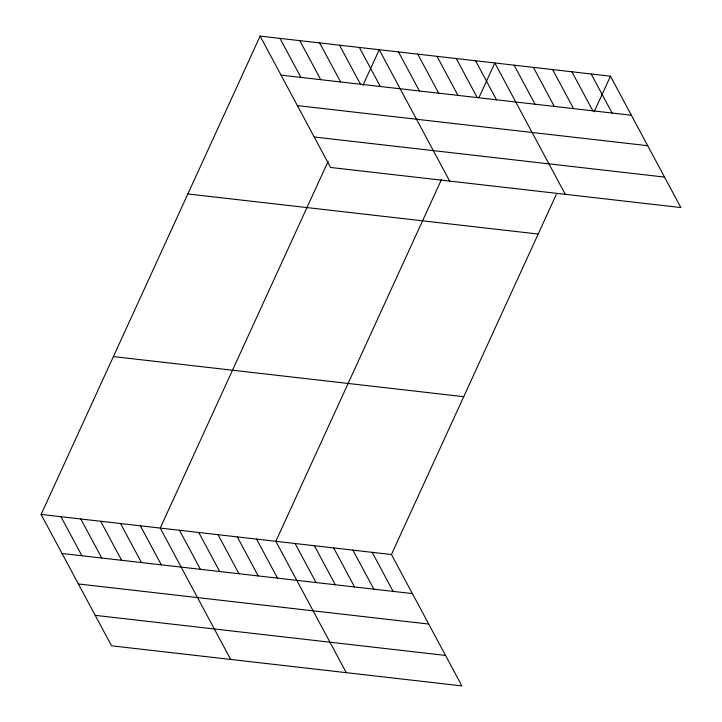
<?xml version="1.0" encoding="UTF-8"?>
<svg xmlns="http://www.w3.org/2000/svg" width="722" height="722" viewBox="0 0 722 722"><rect width="100%" height="100%" fill="white"/><g stroke="black" fill="none" stroke-linecap="round" stroke-linejoin="round"><path stroke-width="1.08" d="M556.247 194.588L391.45 554.541L461.881 685.9L111.549 645.802L41.118 514.443L260.119 36.1L610.451 76.198L680.882 207.557L330.55 167.459L260.119 36.1M328.185 161.214L160.23 528.08L230.67 659.439M362.967 85.25L379.23 49.737L449.662 181.096M441.539 179.381L275.84 541.31L346.28 672.669M479.029 97.497L494.841 62.967L565.272 194.326M594.188 111.711L610.451 76.198M281.048 75.142L631.38 115.24M297.383 105.611L647.715 145.7M314.214 137L664.547 177.089M187.846 193.956L538.179 234.045M113.39 356.587L463.723 396.685M41.118 514.443L391.45 554.541M62.056 553.485L412.388 593.583M78.391 583.954L428.724 624.052M95.214 615.343L445.555 655.432M591.183 73.987L612.112 113.038M571.914 71.785L592.843 110.827M552.646 69.583L573.575 108.625M533.377 67.372L554.306 106.423M514.109 65.17L535.038 104.212M475.572 60.756L496.501 99.798M456.304 58.554L477.233 97.596M437.036 56.352L457.965 95.394M417.767 54.141L438.696 93.183M398.499 51.939L419.428 90.981M359.375 47.462L380.313 86.505M339.52 45.188L360.458 84.23M319.675 42.914L340.603 81.956M299.82 40.649L320.758 79.691M279.965 38.374L300.903 77.416M372.182 552.339L393.12 591.381M352.914 550.128L373.852 589.17M333.645 547.926L354.583 586.968M314.377 545.715L335.315 584.766M295.108 543.513L316.046 582.555M256.572 539.099L277.51 578.151M237.303 536.897L258.241 575.939M218.035 534.695L238.973 573.737M198.767 532.484L219.705 571.535M179.498 530.282L200.436 569.324M140.375 525.806L161.313 564.848M120.529 523.531L141.458 562.573M100.674 521.257L121.612 560.308M80.819 518.992L101.757 558.034M60.973 516.717L81.902 555.759"/></g></svg>
